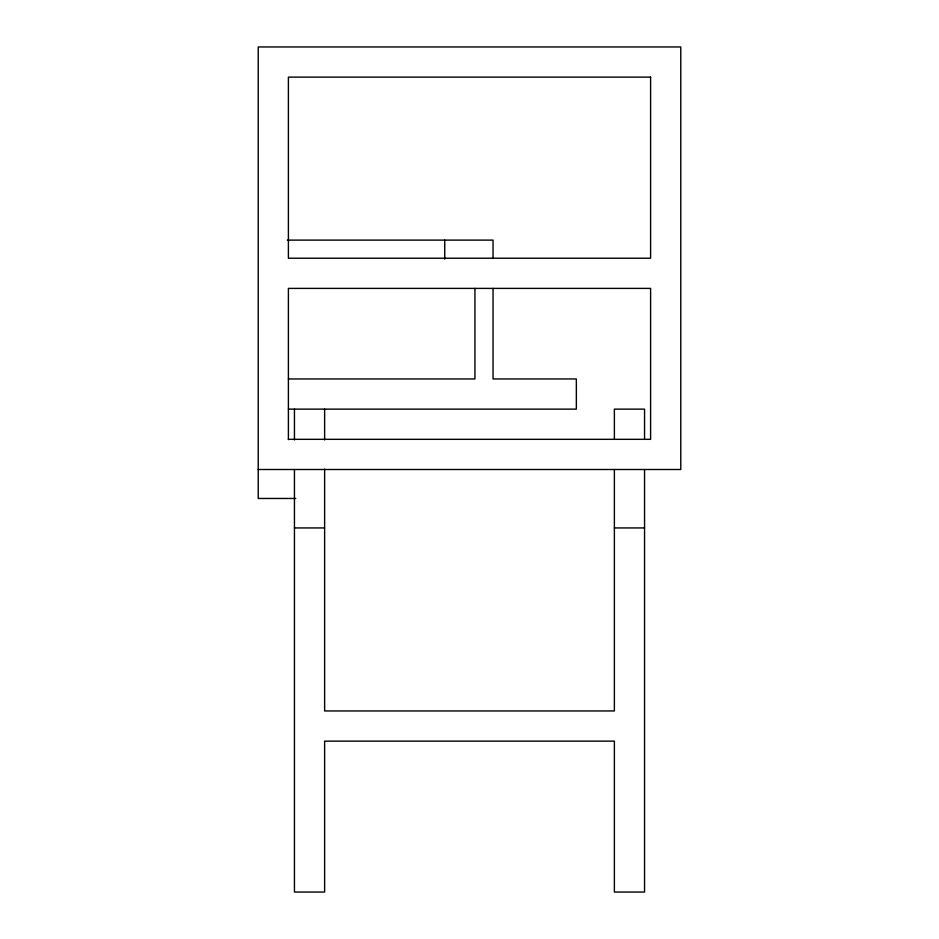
<?xml version="1.0" encoding="UTF-8"?>
<svg xmlns="http://www.w3.org/2000/svg" width="939" height="939" viewBox="0 0 939 939"><rect width="100%" height="100%" fill="white"/><g stroke="black" fill="none" stroke-linecap="round" stroke-linejoin="round"><path stroke-width="1.41" d="M287.369 240.114L493.045 240.114L493.045 258.577M288.402 378.957L474.934 378.957L474.934 288.402M288.402 409.134L576.346 409.134L576.346 378.957L493.045 378.957L493.045 288.402M288.402 439.323L650.598 439.323L650.598 288.402L288.402 288.402L288.402 439.628M258.225 469.5L680.775 469.5L680.775 46.95L258.225 46.95L258.225 498.468L295.762 498.468M294.447 527.941L324.624 527.941M614.376 527.941L644.553 527.941M644.553 438.466L644.553 409.134L614.376 409.134L614.376 438.466M644.553 469.5L644.553 892.05L614.376 892.05L614.376 741.141L324.624 741.141L324.624 892.05L294.447 892.05L294.447 469.5M614.376 469.5L614.376 710.952L324.624 710.952L324.624 469.124M444.746 240.114L444.746 259.141M324.624 409.134L324.624 439.945M294.447 409.134L294.447 439.945M650.598 77.127L288.402 77.127L288.402 258.225L650.598 258.225L650.598 77.127"/></g></svg>
